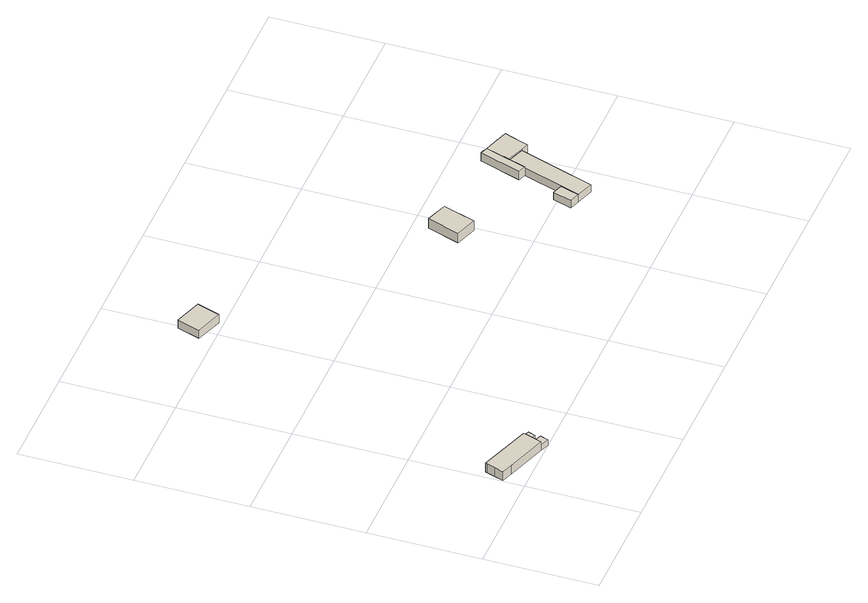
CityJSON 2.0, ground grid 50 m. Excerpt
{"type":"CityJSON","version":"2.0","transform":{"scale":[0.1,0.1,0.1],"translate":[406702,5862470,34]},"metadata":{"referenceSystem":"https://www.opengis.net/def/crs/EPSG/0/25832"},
"CityObjects":{
"building1":{"type":"Building","attributes":{"Gemeindeschluessel":"03454033","AbsoluteHoehe":"35.175","MittlereTraufHoehe":"39.754","Firsthoehe":"39.754","function":"31001_2000","roofType":"1000","measuredHeight":4.58},"address":[{"country":"Germany","locality":"Lorup"}],"geometry":[{"type":"MultiSurface","lod":"1","boundaries":[[[0,1,2,3,4,5,6,7,8,9]],[[10,11,12,13,14,15,16,17,18,19]],[[10,19,9,8]],[[11,10,8,7]],[[12,11,7,6]],[[13,12,6,5]],[[14,13,5,4]],[[15,14,4,3]],[[16,15,3,2]],[[17,16,2,1]],[[18,17,1,0]],[[19,18,0,9]]]}]},
"building2":{"type":"Building","attributes":{"Gemeindeschluessel":"03454033","AbsoluteHoehe":"35.344","MittlereTraufHoehe":"38.231","Firsthoehe":"38.231","function":"31001_2000","roofType":"1000","measuredHeight":2.89},"address":[{"country":"Germany","locality":"Lorup"}],"geometry":[{"type":"MultiSurface","lod":"1","boundaries":[[[20,21,22,23]],[[24,25,26,27]],[[24,27,23,22]],[[25,24,22,21]],[[26,25,21,20]],[[27,26,20,23]]]}]},
"building3":{"type":"Building","attributes":{"Gemeindeschluessel":"03454033","AbsoluteHoehe":"35.248","MittlereTraufHoehe":"39.754","Firsthoehe":"39.754","function":"51009_1610","roofType":"1000","measuredHeight":4.51},"address":[{"country":"Germany","locality":"Lorup"}],"geometry":[{"type":"MultiSurface","lod":"1","boundaries":[[[4,28,29,5]],[[30,31,14,13]],[[30,13,5,29]],[[31,30,29,28]],[[14,31,28,4]],[[13,14,4,5]]]}]},
"building4":{"type":"Building","attributes":{"Gemeindeschluessel":"03454033","AbsoluteHoehe":"34.803","MittlereTraufHoehe":"38.28","Firsthoehe":"39.803","function":"31001_1000","roofType":"3100","measuredHeight":5},"address":[{"country":"Germany","locality":"Lorup"}],"geometry":[{"type":"MultiSurface","lod":"1","boundaries":[[[32,33,34,35]],[[36,37,38,39]],[[36,39,35,34]],[[37,36,34,33]],[[38,37,33,32]],[[39,38,32,35]]]}]},
"building5":{"type":"Building","attributes":{"Gemeindeschluessel":"03454033","AbsoluteHoehe":"36.685","MittlereTraufHoehe":"40.889","Firsthoehe":"42.268","function":"31001_2000","roofType":"3100","measuredHeight":5.58},"address":[{"country":"Germany","locality":"Lorup"}],"geometry":[{"type":"MultiSurface","lod":"1","boundaries":[[[40,41,42,43]],[[44,45,46,47]],[[44,47,43,42]],[[45,44,42,41]],[[46,45,41,40]],[[47,46,40,43]]]}]},
"building6":{"type":"Building","attributes":{"Gemeindeschluessel":"03454033","AbsoluteHoehe":"37.773","MittlereTraufHoehe":"41.633","Firsthoehe":"41.633","function":"31001_2000","roofType":"1000","measuredHeight":3.86},"address":[{"country":"Germany","locality":"Lorup"}],"children":["building6-1","building6-2"],"geometry":[{"type":"MultiSurface","lod":"1","boundaries":[[[48,49,50,51,52,53,54,55,56]],[[57,58,59,60,61,62,63,64,65]],[[57,65,56,55]],[[58,57,55,54]],[[59,58,54,53]],[[61,60,52,51]],[[62,61,51,50]],[[64,63,49,48]],[[65,64,48,56]],[[52,60,59,53]],[[63,62,50,49]]]}]},
"building6-1":{"type":"BuildingPart","attributes":{"AbsoluteHoehe":"37.773","MittlereTraufHoehe":"42.193","Firsthoehe":"42.193","roofType":"1000","measuredHeight":4.42},"parents":["building6"],"geometry":[{"type":"MultiSurface","lod":"1","boundaries":[[[66,67,68,69,70,71,72]],[[62,73,74,75,76,77,63]],[[71,50,49,72]],[[73,62,71,70]],[[74,73,70,69]],[[75,74,69,68]],[[76,75,68,67]],[[77,76,67,66]],[[63,77,66,72]],[[50,62,63,49]]]}]},
"building6-2":{"type":"BuildingPart","attributes":{"AbsoluteHoehe":"37.773","MittlereTraufHoehe":"41.565","Firsthoehe":"41.565","roofType":"1000","measuredHeight":3.79},"parents":["building6"],"geometry":[{"type":"MultiSurface","lod":"1","boundaries":[[[53,52,78,79]],[[80,60,59,81]],[[80,81,79,78]],[[60,80,78,52]],[[81,59,53,79]],[[59,60,52,53]]]}]},
"building7":{"type":"Building","attributes":{"Gemeindeschluessel":"03454033","AbsoluteHoehe":"37.803","MittlereTraufHoehe":"42.135","Firsthoehe":"42.135","function":"51009_1610","roofType":"1000","measuredHeight":4.33},"address":[{"country":"Germany","locality":"Lorup"}],"children":["building7-1"],"geometry":[{"type":"MultiSurface","lod":"1","boundaries":[[[82,83,84,85]],[[61,86,87,73]],[[61,73,85,84]],[[86,61,84,83]],[[87,86,83,82]],[[85,73,88,89]],[[89,88,87,82]]]}]},
"building7-1":{"type":"BuildingPart","attributes":{"AbsoluteHoehe":"37.803","MittlereTraufHoehe":"42.135","Firsthoehe":"42.135","roofType":"1000","measuredHeight":4.33},"parents":["building7"],"geometry":[{"type":"MultiSurface","lod":"1","boundaries":[[[82,89,90,91]],[[92,88,87,93]],[[92,93,91,90]],[[88,92,90,89]],[[93,87,82,91]],[[87,88,89,82]]]}]}
},
"vertices":[
[3,95,58],[54,77,58],[237,16,58],[249,52,58],[251,58,58],[262,91,58],[265,101,58],[32,180,58],[28,170,58],[17,137,58],[28,170,12],[32,180,12],[265,101,12],[262,91,12],[251,58,12],[249,52,12],[237,16,12],[54,77,12],[3,95,12],[17,137,12],
[237,16,42],[277,1,42],[290,38,42],[249,52,42],[290,38,13],[277,1,13],[237,16,13],[249,52,13],
[268,53,58],[279,86,58],[279,86,12],[268,53,12],
[455,1564,50],[577,1523,50],[612,1626,50],[489,1667,50],[612,1626,8],[577,1523,8],[455,1564,8],[489,1667,8],
[1417,925,76],[1368,780,76],[1466,747,76],[1514,892,76],[1466,747,27],[1368,780,27],[1417,925,27],[1514,892,27],
[1934,646,76],[1959,719,76],[1882,746,76],[1856,669,76],[1796,491,76],[1768,407,76],[1845,381,76],[1863,434,76],[1899,542,76],[1863,434,38],[1845,381,38],[1768,407,38],[1796,491,38],[1856,669,38],[1882,746,38],[1959,719,38],[1934,646,38],[1899,542,38],
[1995,707,82],[2008,747,82],[2032,816,82],[1981,833,82],[1918,854,82],[1882,746,82],[1959,719,82],[1918,854,38],[1981,833,38],[2032,816,38],[2008,747,38],[1995,707,38],
[1749,507,76],[1721,423,76],[1749,507,38],[1721,423,38],
[1883,866,81],[1821,681,81],[1856,669,81],[1918,854,81],[1821,681,38],[1883,866,38],[1898,861,38],[1898,861,81],
[1899,863,81],[1884,868,81],[1899,863,38],[1884,868,38]
]}
